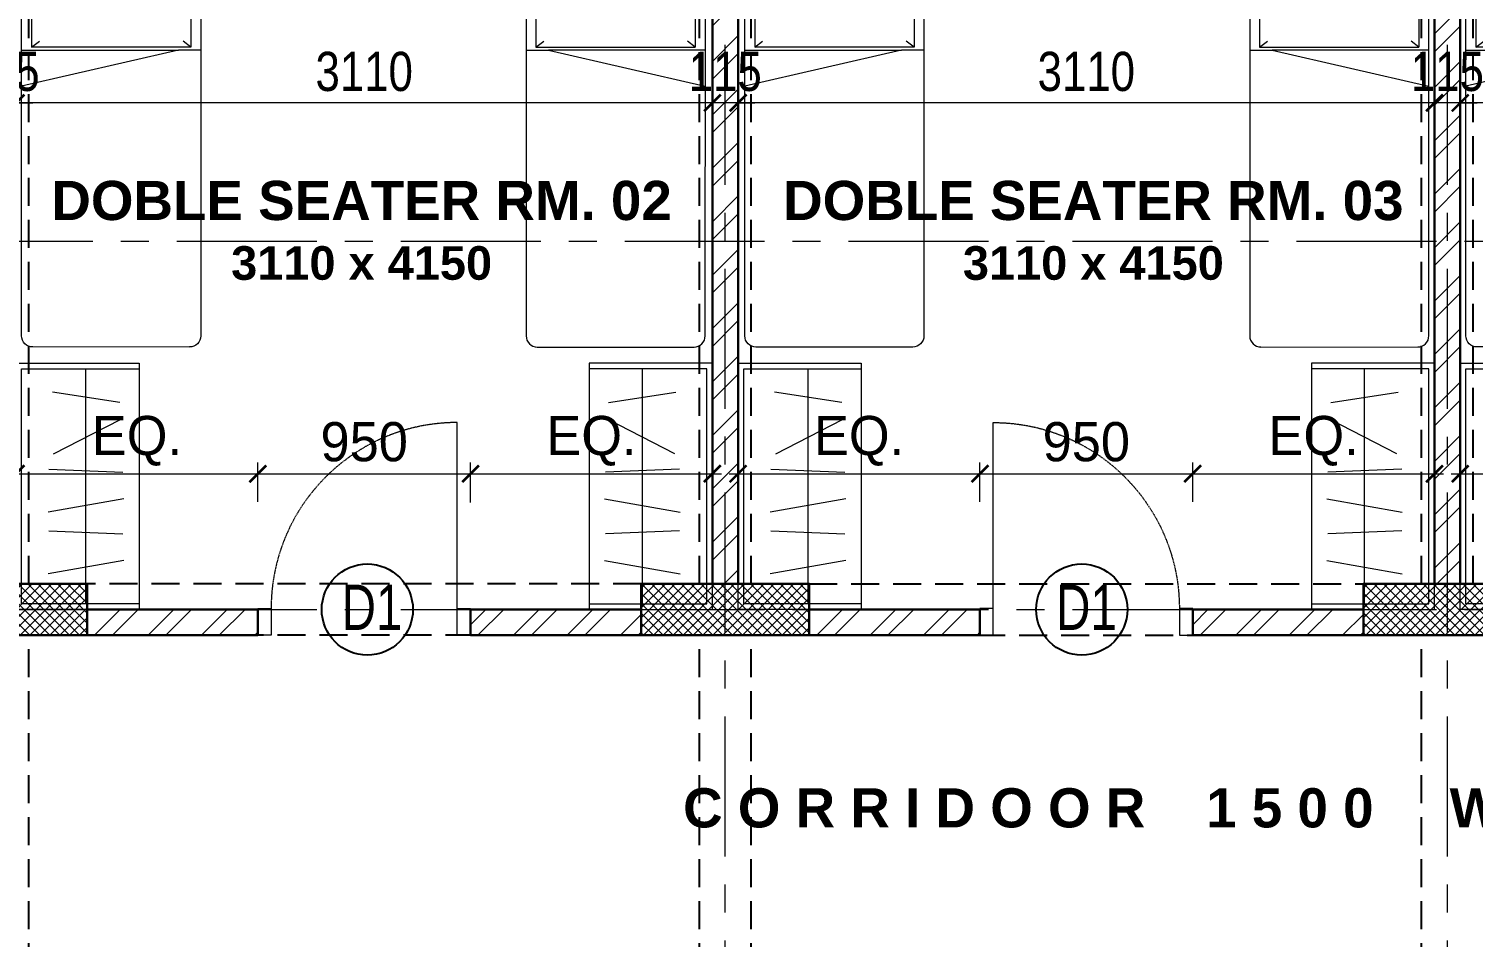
# Model space of a CAD drawing. Header units: millimetres. Extents: x -286480 to 108094, y -227925 to 10018.
# Drawn here: x -79192 to -72742, y -131929 to -127872 of the extents above; entities that cross this region are included whole.
import ezdxf

# ---------------------------------------------------------------- set-up
doc = ezdxf.new("R2010")
doc.units = ezdxf.units.MM
doc.header["$LTSCALE"] = 100
doc.header["$MEASUREMENT"] = 0
doc.header["$PDMODE"] = 67
doc.linetypes.add('CENTER', pattern=[2, 1.25, -0.25, 0.25, -0.25])
doc.linetypes.add('DASHED2', pattern=[0.375, 0.25, -0.125])
doc.layers.get('0').update_dxf_attribs({"lineweight": 25})
for name, color, linetype, lineweight in [('A-ANNO-COLUMN-HATCH', 253, 'Continuous', 9), ('A-ANNO-DOOR', 40, 'Continuous', 18), ('A-ANNO-GRID', 251, 'CENTER', 9), ('A-ANNO-TEXT', 7, 'Continuous', 25), ('A-ANNO-WALL', 1, 'Continuous', 30), ('beam', 3, 'Continuous', 20), ('dim', 7, 'Continuous', 13), ('DW-NO', 7, 'Continuous', 25), ('FURNITURE LAYOUT', 37, 'Continuous', 15), ('S-COL', 4, 'Continuous', 30), ('WALL HATCH', 24, 'Continuous', 9)]:
    doc.layers.add(name, color=color, linetype=linetype, lineweight=lineweight)
doc.styles.add('ARIAL', font='arial.ttf', dxfattribs={"width": 0.8})
doc.styles.add('CENTURY-GOTHIC', font='GOTHIC.TTF', dxfattribs={"height": 175})
doc.styles.add('SIZE', font='arial.ttf', dxfattribs={"width": 0.75, "height": 200})
doc.styles.add('Tower', font='arial.ttf', dxfattribs={"height": 250})
doc.dimstyles.new('1.125', dxfattribs={"dimtxt": 175, "dimasz": 75, "dimexe": 50, "dimexo": 50, "dimgap": 50, "dimtad": 1, "dimdec": 0, "dimrnd": 5, "dimzin": 0, "dimdsep": 46, "dimtxsty": 'CENTURY-GOTHIC', "dimblk": 'ARCHTICK', "dimcen": 5, "dimdle": 40, "dimclrd": 256, "dimclre": 8, "dimclrt": 213, "dimadec": 0, "dimazin": 0, "dimtfac": 1, "dimtdec": 0, "dimtofl": 0, "dimtmove": 2, "dimatfit": 2, "dimldrblk": 'OPEN30', "dimfxl": 80, "dimtolj": 1, "dimtzin": 0, "dimlwd": 15, "dimlwe": 9, "dimarcsym": 1})
doc.dimstyles.new('D 75', dxfattribs={"dimtxt": 175, "dimasz": 75, "dimexe": 100, "dimexo": 100, "dimgap": 50, "dimtad": 1, "dimdec": 0, "dimrnd": 5, "dimzin": 0, "dimdsep": 46, "dimtxsty": 'ARIAL', "dimblk": 'ARCHTICK', "dimcen": 0.09, "dimdle": 100, "dimclrd": 256, "dimclrt": 256, "dimadec": 0, "dimazin": 0, "dimtfac": 1, "dimtdec": 0, "dimtix": 1, "dimtofl": 0, "dimtmove": 1, "dimatfit": 3, "dimfxl": 135, "dimtolj": 1, "dimtzin": 0, "dimlwd": 9, "dimlwe": 9, "dimarcsym": 0})
pattern_1 = [(45, (-169512.16, 128468.05), (-119.32427, 119.32427), []), (45, (-169432.6, 128468.05), (-119.32427, 119.32427), [])]

# ---------------------------------------------------------------- blocks, each defined once
blk = doc.blocks.new('A$C0E3E786B-flat-1')
at = {"ltscale": 0.1}
for p, q in [((855.2, 288.7, 0), (240.1, -46.1, 0)), ((1735, -1224.8, 0), (922.8, 268.6, 0)), ((220.2, -113.9, 0), (1032.4, -1607.3, 0)), ((1444.7, -899.7, 0), (752.9, -1093.3, 0)), ((829.6, -1234.5, 0), (1444.7, -899.7, 0)), ((1500.5, -885, 0), (875.6, -1225.1, 0)), ((1532.3, -852, 0), (1444.7, -899.7, 0)), ((1500.5, -885, 0), (1482.4, -924.7, 0)), ((1701.1, -1254, 0), (1500.5, -885, 0)), ((875.6, -1225.1, 0), (918.9, -1231.4, 0)), ((1076.3, -1594.1, 0), (875.6, -1225.1, 0)), ((1076.3, -1594.1, 0), (1701.1, -1254, 0)), ((1701.1, -1254, 0), (1654.4, -1240.9, 0)), ((1100.1, -1627.4, 0), (1715.1, -1292.6, 0)), ((1076.3, -1594.1, 0), (1090.9, -1547.7, 0))]:
    blk.add_line(p, q, dxfattribs=at)
for centre, start_param, end_param in [((879, 244.7, 0), 1.628397, 3.199193), ((264, -90, 0), 3.199193, 4.76999), ((1691.3, -1248.7, 0), 0.057601, 1.628397), ((1076.2, -1583.5, 0), 4.76999, 6.340786)]:
    blk.add_ellipse(centre, major_axis=(21.3, -45.2), ratio=0.996988, start_param=start_param, end_param=end_param, dxfattribs=at)
blk = doc.blocks.new('_ArchTick')
at = {"const_width": 0.15}
blk.add_lwpolyline([(-0.5, -0.5), (0.5, 0.5)], dxfattribs=at)
blk = doc.blocks.new('*D794')
at = {"layer": 'Defpoints', "color": 0, "ltscale": 0.1, "transparency": 16777216}
for p in [(-79249.1, -128202.9), (-79249.1, -128536.4, -10.1), (-76139.1, -128536.4, -10.1)]:
    blk.add_point(p, dxfattribs=at)
at = {"layer": 'dim', "color": 0, "lineweight": 9, "ltscale": 0.1, "transparency": 16777216}
for p, q in [((-79249.1, -128436.4), (-79249.1, -128102.9)), ((-76139.1, -128436.4), (-76139.1, -128102.9))]:
    blk.add_line(p, q, dxfattribs=at)
at = {"layer": 'dim', "lineweight": 9, "ltscale": 0.1, "transparency": 16777216}
blk.add_line((-76039.1, -128202.9), (-79349.1, -128202.9), dxfattribs=at)
at = {"layer": 'dim', "lineweight": 9, "ltscale": 0.1, "transparency": 16777216, "xscale": 75, "yscale": 75, "zscale": 75, "rotation": 180}
blk.add_blockref('_ArchTick', (-79249.1, -128202.9), dxfattribs=at)
at = {"layer": 'dim', "lineweight": 9, "ltscale": 0.1, "transparency": 16777216, "xscale": 75, "yscale": 75, "zscale": 75}
blk.add_blockref('_ArchTick', (-76139.1, -128202.9), dxfattribs=at)
at = {"layer": 'dim', "ltscale": 0.1, "transparency": 16777216, "insert": (-77694.1, -128063.5), "char_height": 175, "attachment_point": 5, "style": 'ARIAL'}
blk.add_mtext('\\A1;3110', dxfattribs=at)
blk = doc.blocks.new('*D795')
at = {"layer": 'Defpoints', "color": 0, "ltscale": 0.1, "transparency": 16777216}
for p in [(-76024.1, -128202.9), (-76024.1, -128536.4, -10.1), (-72914.1, -128526.4)]:
    blk.add_point(p, dxfattribs=at)
at = {"layer": 'dim', "color": 0, "lineweight": 9, "ltscale": 0.1, "transparency": 16777216}
for p, q in [((-76024.1, -128436.4), (-76024.1, -128102.9)), ((-72914.1, -128426.4), (-72914.1, -128102.9))]:
    blk.add_line(p, q, dxfattribs=at)
at = {"layer": 'dim', "lineweight": 9, "ltscale": 0.1, "transparency": 16777216}
blk.add_line((-72814.1, -128202.9), (-76124.1, -128202.9), dxfattribs=at)
at = {"layer": 'dim', "lineweight": 9, "ltscale": 0.1, "transparency": 16777216, "xscale": 75, "yscale": 75, "zscale": 75, "rotation": 180}
blk.add_blockref('_ArchTick', (-76024.1, -128202.9), dxfattribs=at)
at = {"layer": 'dim', "lineweight": 9, "ltscale": 0.1, "transparency": 16777216, "xscale": 75, "yscale": 75, "zscale": 75}
blk.add_blockref('_ArchTick', (-72914.1, -128202.9), dxfattribs=at)
at = {"layer": 'dim', "ltscale": 0.1, "transparency": 16777216, "insert": (-74469.1, -128063.5), "char_height": 175, "attachment_point": 5, "style": 'ARIAL'}
blk.add_mtext('\\A1;3110', dxfattribs=at)
blk = doc.blocks.new('*D796')
at = {"layer": 'Defpoints', "color": 0, "ltscale": 0.1, "transparency": 16777216}
for p in [(-72799.1, -128202.9), (-72799.1, -128536.4, 5.7), (-69631.6, -128536.4, -10.1)]:
    blk.add_point(p, dxfattribs=at)
at = {"layer": 'dim', "color": 0, "lineweight": 9, "ltscale": 0.1, "transparency": 16777216}
for p, q in [((-72799.1, -128436.4), (-72799.1, -128102.9)), ((-69631.6, -128436.4), (-69631.6, -128102.9))]:
    blk.add_line(p, q, dxfattribs=at)
at = {"layer": 'dim', "lineweight": 9, "ltscale": 0.1, "transparency": 16777216}
blk.add_line((-69531.6, -128202.9), (-72899.1, -128202.9), dxfattribs=at)
at = {"layer": 'dim', "lineweight": 9, "ltscale": 0.1, "transparency": 16777216, "xscale": 75, "yscale": 75, "zscale": 75, "rotation": 180}
blk.add_blockref('_ArchTick', (-72799.1, -128202.9), dxfattribs=at)
at = {"layer": 'dim', "lineweight": 9, "ltscale": 0.1, "transparency": 16777216, "xscale": 75, "yscale": 75, "zscale": 75}
blk.add_blockref('_ArchTick', (-69631.6, -128202.9), dxfattribs=at)
at = {"layer": 'dim', "ltscale": 0.1, "transparency": 16777216, "insert": (-71215.4, -128063.5), "char_height": 175, "attachment_point": 5, "style": 'ARIAL'}
blk.add_mtext('\\A1;3170', dxfattribs=at)
blk = doc.blocks.new('*D803')
at = {"layer": 'Defpoints', "color": 0, "ltscale": 0.1, "transparency": 16777216}
for p in [(-72914.1, -128202.9), (-72914.1, -128526.4, 0), (-72799.1, -128526.4)]:
    blk.add_point(p, dxfattribs=at)
at = {"layer": 'dim', "color": 0, "lineweight": 9, "ltscale": 0.1, "transparency": 16777216}
for p, q in [((-72914.1, -128426.4), (-72914.1, -128102.9)), ((-72799.1, -128426.4), (-72799.1, -128102.9))]:
    blk.add_line(p, q, dxfattribs=at)
at = {"layer": 'dim', "lineweight": 9, "ltscale": 0.1, "transparency": 16777216}
for p, q in [((-72914.1, -128202.9), (-72989.1, -128202.9)), ((-72799.1, -128202.9), (-72724.1, -128202.9))]:
    blk.add_line(p, q, dxfattribs=at)
at = {"layer": 'dim', "lineweight": 9, "ltscale": 0.1, "transparency": 16777216, "xscale": 75, "yscale": 75, "zscale": 75}
blk.add_blockref('_ArchTick', (-72914.1, -128202.9), dxfattribs=at)
at = {"layer": 'dim', "lineweight": 9, "ltscale": 0.1, "transparency": 16777216, "xscale": 75, "yscale": 75, "zscale": 75, "rotation": 180}
blk.add_blockref('_ArchTick', (-72799.1, -128202.9), dxfattribs=at)
at = {"layer": 'dim', "ltscale": 0.1, "transparency": 16777216, "insert": (-72856.6, -128063.5), "char_height": 175, "attachment_point": 5, "style": 'ARIAL'}
blk.add_mtext('\\A1;115', dxfattribs=at)
blk = doc.blocks.new('*D804')
at = {"layer": 'Defpoints', "color": 0, "ltscale": 0.1, "transparency": 16777216}
for p in [(-76024.1, -128202.9), (-76139.1, -128526.4), (-76024.1, -128526.4, 0)]:
    blk.add_point(p, dxfattribs=at)
at = {"layer": 'dim', "color": 0, "lineweight": 9, "ltscale": 0.1, "transparency": 16777216}
for p, q in [((-76139.1, -128426.4), (-76139.1, -128102.9)), ((-76024.1, -128426.4), (-76024.1, -128102.9))]:
    blk.add_line(p, q, dxfattribs=at)
at = {"layer": 'dim', "lineweight": 9, "ltscale": 0.1, "transparency": 16777216}
for p, q in [((-76139.1, -128202.9), (-76214.1, -128202.9)), ((-76024.1, -128202.9), (-75949.1, -128202.9))]:
    blk.add_line(p, q, dxfattribs=at)
at = {"layer": 'dim', "lineweight": 9, "ltscale": 0.1, "transparency": 16777216, "xscale": 75, "yscale": 75, "zscale": 75}
blk.add_blockref('_ArchTick', (-76139.1, -128202.9), dxfattribs=at)
at = {"layer": 'dim', "lineweight": 9, "ltscale": 0.1, "transparency": 16777216, "xscale": 75, "yscale": 75, "zscale": 75, "rotation": 180}
blk.add_blockref('_ArchTick', (-76024.1, -128202.9), dxfattribs=at)
at = {"layer": 'dim', "ltscale": 0.1, "transparency": 16777216, "insert": (-76081.6, -128063.5), "char_height": 175, "attachment_point": 5, "style": 'ARIAL'}
blk.add_mtext('\\A1;115', dxfattribs=at)
blk = doc.blocks.new('*D805')
at = {"layer": 'Defpoints', "color": 0, "ltscale": 0.1, "transparency": 16777216}
for p in [(-79364.1, -128202.9), (-79364.1, -128526.4, 0), (-79249.1, -128526.4)]:
    blk.add_point(p, dxfattribs=at)
at = {"layer": 'dim', "color": 0, "lineweight": 9, "ltscale": 0.1, "transparency": 16777216}
for p, q in [((-79364.1, -128426.4), (-79364.1, -128102.9)), ((-79249.1, -128426.4), (-79249.1, -128102.9))]:
    blk.add_line(p, q, dxfattribs=at)
at = {"layer": 'dim', "lineweight": 9, "ltscale": 0.1, "transparency": 16777216}
for p, q in [((-79364.1, -128202.9), (-79439.1, -128202.9)), ((-79249.1, -128202.9), (-79174.1, -128202.9))]:
    blk.add_line(p, q, dxfattribs=at)
at = {"layer": 'dim', "lineweight": 9, "ltscale": 0.1, "transparency": 16777216, "xscale": 75, "yscale": 75, "zscale": 75}
blk.add_blockref('_ArchTick', (-79364.1, -128202.9), dxfattribs=at)
at = {"layer": 'dim', "lineweight": 9, "ltscale": 0.1, "transparency": 16777216, "xscale": 75, "yscale": 75, "zscale": 75, "rotation": 180}
blk.add_blockref('_ArchTick', (-79249.1, -128202.9), dxfattribs=at)
at = {"layer": 'dim', "ltscale": 0.1, "transparency": 16777216, "insert": (-79306.6, -128063.5), "char_height": 175, "attachment_point": 5, "style": 'ARIAL'}
blk.add_mtext('\\A1;115', dxfattribs=at)
blk = doc.blocks.new('*D842')
at = {"layer": 'Defpoints', "color": 0, "ltscale": 0.1, "transparency": 16777216}
for p in [(-78169.1, -129859.3), (-79249.1, -129919.9, -18.6), (-78169.1, -130034.9, -10.6)]:
    blk.add_point(p, dxfattribs=at)
at = {"layer": 'dim', "color": 8, "lineweight": 9, "ltscale": 0.1, "transparency": 16777216}
for p, q in [((-79249.1, -129869.9), (-79249.1, -129809.3)), ((-78169.1, -129984.9), (-78169.1, -129809.3))]:
    blk.add_line(p, q, dxfattribs=at)
at = {"layer": 'dim', "lineweight": 15, "ltscale": 0.1, "transparency": 16777216}
blk.add_line((-79289.1, -129859.3), (-78129.1, -129859.3), dxfattribs=at)
at = {"layer": 'dim', "lineweight": 15, "ltscale": 0.1, "transparency": 16777216, "xscale": 75, "yscale": 75, "zscale": 75, "rotation": 180}
blk.add_blockref('_ArchTick', (-79249.1, -129859.3), dxfattribs=at)
at = {"layer": 'dim', "lineweight": 15, "ltscale": 0.1, "transparency": 16777216, "xscale": 75, "yscale": 75, "zscale": 75}
blk.add_blockref('_ArchTick', (-78169.1, -129859.3), dxfattribs=at)
at = {"layer": 'dim', "color": 213, "ltscale": 0.1, "transparency": 16777216, "insert": (-78709.1, -129712.7), "char_height": 175, "attachment_point": 5, "style": 'CENTURY-GOTHIC'}
blk.add_mtext('\\A1;EQ.', dxfattribs=at)
blk = doc.blocks.new('_Open30')
at = {"color": 0, "linetype": 'ByBlock', "lineweight": -2}
for p, q in [((-1, 0.268), (0, 0)), ((0, 0), (-1, -0.268)), ((0, 0), (-1, 0))]:
    blk.add_line(p, q, dxfattribs=at)
blk = doc.blocks.new('*D843')
at = {"layer": 'Defpoints', "color": 0, "ltscale": 0.1, "transparency": 16777216}
for p in [(-77219.1, -129859.3), (-78169.1, -130034.9, -10.6), (-77219.1, -130037.4, -10.5)]:
    blk.add_point(p, dxfattribs=at)
at = {"layer": 'dim', "color": 8, "lineweight": 9, "ltscale": 0.1, "transparency": 16777216}
for p, q in [((-78169.1, -129984.9), (-78169.1, -129809.3)), ((-77219.1, -129987.4), (-77219.1, -129809.3))]:
    blk.add_line(p, q, dxfattribs=at)
at = {"layer": 'dim', "lineweight": 15, "ltscale": 0.1, "transparency": 16777216}
blk.add_line((-78209.1, -129859.3), (-77179.1, -129859.3), dxfattribs=at)
at = {"layer": 'dim', "lineweight": 15, "ltscale": 0.1, "transparency": 16777216, "xscale": 75, "yscale": 75, "zscale": 75, "rotation": 180}
blk.add_blockref('_ArchTick', (-78169.1, -129859.3), dxfattribs=at)
at = {"layer": 'dim', "lineweight": 15, "ltscale": 0.1, "transparency": 16777216, "xscale": 75, "yscale": 75, "zscale": 75}
blk.add_blockref('_ArchTick', (-77219.1, -129859.3), dxfattribs=at)
at = {"layer": 'dim', "color": 213, "ltscale": 0.1, "transparency": 16777216, "insert": (-77694.1, -129717.4), "char_height": 175, "attachment_point": 5, "style": 'CENTURY-GOTHIC'}
blk.add_mtext('\\A1;950', dxfattribs=at)
blk = doc.blocks.new('*D844')
at = {"layer": 'Defpoints', "color": 0, "ltscale": 0.1, "transparency": 16777216}
for p in [(-76139.1, -129859.3), (-77219.1, -130037.4, -10.5), (-76139.1, -130034.9, -6.7)]:
    blk.add_point(p, dxfattribs=at)
at = {"layer": 'dim', "color": 8, "lineweight": 9, "ltscale": 0.1, "transparency": 16777216}
for p, q in [((-77219.1, -129987.4), (-77219.1, -129809.3)), ((-76139.1, -129984.9), (-76139.1, -129809.3))]:
    blk.add_line(p, q, dxfattribs=at)
at = {"layer": 'dim', "lineweight": 15, "ltscale": 0.1, "transparency": 16777216}
blk.add_line((-77259.1, -129859.3), (-76099.1, -129859.3), dxfattribs=at)
at = {"layer": 'dim', "lineweight": 15, "ltscale": 0.1, "transparency": 16777216, "xscale": 75, "yscale": 75, "zscale": 75, "rotation": 180}
blk.add_blockref('_ArchTick', (-77219.1, -129859.3), dxfattribs=at)
at = {"layer": 'dim', "lineweight": 15, "ltscale": 0.1, "transparency": 16777216, "xscale": 75, "yscale": 75, "zscale": 75}
blk.add_blockref('_ArchTick', (-76139.1, -129859.3), dxfattribs=at)
at = {"layer": 'dim', "color": 213, "ltscale": 0.1, "transparency": 16777216, "insert": (-76679.1, -129712.7), "char_height": 175, "attachment_point": 5, "style": 'CENTURY-GOTHIC'}
blk.add_mtext('\\A1;EQ.', dxfattribs=at)
blk = doc.blocks.new('*D845')
at = {"layer": 'Defpoints', "color": 0, "ltscale": 0.1, "transparency": 16777216}
for p in [(-74944.1, -129859.3), (-76024.1, -129919.9, -18.6), (-74944.1, -130034.9, -6.7)]:
    blk.add_point(p, dxfattribs=at)
at = {"layer": 'dim', "color": 8, "lineweight": 9, "ltscale": 0.1, "transparency": 16777216}
for p, q in [((-76024.1, -129869.9), (-76024.1, -129809.3)), ((-74944.1, -129984.9), (-74944.1, -129809.3))]:
    blk.add_line(p, q, dxfattribs=at)
at = {"layer": 'dim', "lineweight": 15, "ltscale": 0.1, "transparency": 16777216}
blk.add_line((-76064.1, -129859.3), (-74904.1, -129859.3), dxfattribs=at)
at = {"layer": 'dim', "lineweight": 15, "ltscale": 0.1, "transparency": 16777216, "xscale": 75, "yscale": 75, "zscale": 75, "rotation": 180}
blk.add_blockref('_ArchTick', (-76024.1, -129859.3), dxfattribs=at)
at = {"layer": 'dim', "lineweight": 15, "ltscale": 0.1, "transparency": 16777216, "xscale": 75, "yscale": 75, "zscale": 75}
blk.add_blockref('_ArchTick', (-74944.1, -129859.3), dxfattribs=at)
at = {"layer": 'dim', "color": 213, "ltscale": 0.1, "transparency": 16777216, "insert": (-75484.1, -129712.7), "char_height": 175, "attachment_point": 5, "style": 'CENTURY-GOTHIC'}
blk.add_mtext('\\A1;EQ.', dxfattribs=at)
blk = doc.blocks.new('*D846')
at = {"layer": 'Defpoints', "color": 0, "ltscale": 0.1, "transparency": 16777216}
for p in [(-73994.1, -129859.3), (-74944.1, -130034.9, -6.7), (-73994.1, -130034.9, -6.7)]:
    blk.add_point(p, dxfattribs=at)
at = {"layer": 'dim', "color": 8, "lineweight": 9, "ltscale": 0.1, "transparency": 16777216}
for p, q in [((-74944.1, -129984.9), (-74944.1, -129809.3)), ((-73994.1, -129984.9), (-73994.1, -129809.3))]:
    blk.add_line(p, q, dxfattribs=at)
at = {"layer": 'dim', "lineweight": 15, "ltscale": 0.1, "transparency": 16777216}
blk.add_line((-74984.1, -129859.3), (-73954.1, -129859.3), dxfattribs=at)
at = {"layer": 'dim', "lineweight": 15, "ltscale": 0.1, "transparency": 16777216, "xscale": 75, "yscale": 75, "zscale": 75, "rotation": 180}
blk.add_blockref('_ArchTick', (-74944.1, -129859.3), dxfattribs=at)
at = {"layer": 'dim', "lineweight": 15, "ltscale": 0.1, "transparency": 16777216, "xscale": 75, "yscale": 75, "zscale": 75}
blk.add_blockref('_ArchTick', (-73994.1, -129859.3), dxfattribs=at)
at = {"layer": 'dim', "color": 213, "ltscale": 0.1, "transparency": 16777216, "insert": (-74469.1, -129717.4), "char_height": 175, "attachment_point": 5, "style": 'CENTURY-GOTHIC'}
blk.add_mtext('\\A1;950', dxfattribs=at)
blk = doc.blocks.new('*D847')
at = {"layer": 'Defpoints', "color": 0, "ltscale": 0.1, "transparency": 16777216}
for p in [(-71719.1, -129859.3), (-72799.1, -129919.9, -18.6), (-71719.1, -130034.9, -4.9)]:
    blk.add_point(p, dxfattribs=at)
at = {"layer": 'dim', "color": 8, "lineweight": 9, "ltscale": 0.1, "transparency": 16777216}
for p, q in [((-72799.1, -129869.9), (-72799.1, -129809.3)), ((-71719.1, -129984.9), (-71719.1, -129809.3))]:
    blk.add_line(p, q, dxfattribs=at)
at = {"layer": 'dim', "lineweight": 15, "ltscale": 0.1, "transparency": 16777216}
blk.add_line((-72839.1, -129859.3), (-71679.1, -129859.3), dxfattribs=at)
at = {"layer": 'dim', "lineweight": 15, "ltscale": 0.1, "transparency": 16777216, "xscale": 75, "yscale": 75, "zscale": 75, "rotation": 180}
blk.add_blockref('_ArchTick', (-72799.1, -129859.3), dxfattribs=at)
at = {"layer": 'dim', "lineweight": 15, "ltscale": 0.1, "transparency": 16777216, "xscale": 75, "yscale": 75, "zscale": 75}
blk.add_blockref('_ArchTick', (-71719.1, -129859.3), dxfattribs=at)
at = {"layer": 'dim', "color": 213, "ltscale": 0.1, "transparency": 16777216, "insert": (-72259.1, -129712.7), "char_height": 175, "attachment_point": 5, "style": 'CENTURY-GOTHIC'}
blk.add_mtext('\\A1;EQ.', dxfattribs=at)
blk = doc.blocks.new('*D850')
at = {"layer": 'Defpoints', "color": 0, "ltscale": 0.1, "transparency": 16777216}
for p in [(-72914.1, -129859.3), (-72914.1, -129919.9, -18.6), (-73994.1, -130034.9, -6.7)]:
    blk.add_point(p, dxfattribs=at)
at = {"layer": 'dim', "color": 8, "lineweight": 9, "ltscale": 0.1, "transparency": 16777216}
for p, q in [((-73994.1, -129984.9), (-73994.1, -129809.3)), ((-72914.1, -129869.9), (-72914.1, -129809.3))]:
    blk.add_line(p, q, dxfattribs=at)
at = {"layer": 'dim', "lineweight": 15, "ltscale": 0.1, "transparency": 16777216}
blk.add_line((-74034.1, -129859.3), (-72874.1, -129859.3), dxfattribs=at)
at = {"layer": 'dim', "lineweight": 15, "ltscale": 0.1, "transparency": 16777216, "xscale": 75, "yscale": 75, "zscale": 75, "rotation": 180}
blk.add_blockref('_ArchTick', (-73994.1, -129859.3), dxfattribs=at)
at = {"layer": 'dim', "lineweight": 15, "ltscale": 0.1, "transparency": 16777216, "xscale": 75, "yscale": 75, "zscale": 75}
blk.add_blockref('_ArchTick', (-72914.1, -129859.3), dxfattribs=at)
at = {"layer": 'dim', "color": 213, "ltscale": 0.1, "transparency": 16777216, "insert": (-73454.1, -129712.7), "char_height": 175, "attachment_point": 5, "style": 'CENTURY-GOTHIC'}
blk.add_mtext('\\A1;EQ.', dxfattribs=at)
blk = doc.blocks.new('door-700')
at = {"linetype": 'Continuous'}
for p, q in [((-50, 100), (-50, 800)), ((-800, 100), (-800, 0)), ((0, 100), (0, 0))]:
    blk.add_line(p, q, dxfattribs=at)
at = {"linetype": 'DASHED2', "ltscale": 0.1}
blk.add_arc((-50, 100), 700, 90, 180, dxfattribs=at)
at = {"linetype": 'Continuous'}
for points in [[(-750, 0), (-800, 0), (-800, 100), (-750, 100)], [(0, 0), (-50, 0), (-50, 100), (0, 100)]]:
    blk.add_3dface(points, dxfattribs=at)
blk = doc.blocks.new('cb')
at = {"layer": 'FURNITURE LAYOUT', "ltscale": 0.1, "extrusion": (-0.008908, -0.002858, 0.999956)}
for p, q in [((-25800.7, -129393.6, 17.8), (-25800.7, -130443.6, 14.8)), ((-25632.1, -129587.2, 18.8), (-25969.4, -129527.9, 16)), ((-25967, -129720.4, 15.4), (-25636.4, -129706.4, 18.4)), ((-25632.1, -129862.6, 18), (-25969.4, -129803.2, 15.2)), ((-25967, -129995.7, 14.6), (-25636.4, -129981.8, 17.6)), ((-25945.4, -130063.9, 14.6), (-25647.1, -130217, 16.9)), ((-25649.6, -130293.4, 16.6), (-25950.5, -130338.9, 13.8))]:
    blk.add_line(p, q, dxfattribs=at)
at = {"layer": 'FURNITURE LAYOUT', "ltscale": 0.1, "extrusion": (-0.008908, -0.002858, 0.999956), "elevation": 617.5}
blk.add_lwpolyline([(-26112, -129367.4), (-26112.1, -130467.4), (-25562.1, -130467.4), (-25562, -129367.4)], close=True, dxfattribs=at)
blk.add_lwpolyline([(-25562, -129392.4), (-26087, -129392.4), (-26087.1, -130442.4), (-25562.1, -130442.4)], dxfattribs=at)

msp = doc.modelspace()

# ---------------------------------------------------------------- hatches: boundary and pattern name
at = {"layer": 'A-ANNO-COLUMN-HATCH', "lineweight": 9, "ltscale": 0.1}
h = msp.add_hatch(dxfattribs=at)
h.set_pattern_fill('ANSI37', color=256, scale=250)
h.set_pattern_definition([(45, (-189429.047, -163836.948), (-22.097087, 22.097087), []), (135, (-189429.047, -163836.948), (-22.097087, -22.097087), [])])
h.paths.add_polyline_path([(-78931.6, -130580.8), (-79681.6, -130580.8), (-79681.6, -130350.8), (-78931.6, -130350.8)])
h = msp.add_hatch(dxfattribs=at)
h.set_pattern_fill('ANSI37', color=256, scale=250)
h.set_pattern_definition([(45, (-189429.047, -163836.948), (-22.097087, 22.097087), []), (135, (-189429.047, -163836.948), (-22.097087, -22.097087), [])])
h.paths.add_polyline_path([(-75706.6, -130580.8), (-76456.6, -130580.8), (-76456.6, -130350.8), (-75706.6, -130350.8)])
h = msp.add_hatch(dxfattribs=at)
h.set_pattern_fill('ANSI37', color=256, scale=250)
h.set_pattern_definition([(45, (-189429.047, -163836.948), (-22.097087, 22.097087), []), (135, (-189429.047, -163836.948), (-22.097087, -22.097087), [])])
h.paths.add_polyline_path([(-72481.6, -130580.8), (-73231.6, -130580.8), (-73231.6, -130350.8), (-72481.6, -130350.8)])
at = {"layer": 'WALL HATCH', "ltscale": 0.1}
h = msp.add_hatch(dxfattribs=at)
h.set_pattern_fill('ANSI32', color=256, scale=450, style=0)
h.set_pattern_definition(pattern_1)
h.paths.add_polyline_path([(-76139.1, -127365.8), (-76024.1, -127365.8), (-76024.1, -130350.8), (-76139.1, -130350.8)])
h = msp.add_hatch(dxfattribs=at)
h.set_pattern_fill('ANSI32', color=256, scale=450, style=0)
h.set_pattern_definition(pattern_1)
h.paths.add_polyline_path([(-72914.1, -127365.8), (-72799.1, -127365.8), (-72799.1, -130350.8), (-72914.1, -130350.8)])
h = msp.add_hatch(dxfattribs=at)
h.set_pattern_fill('ANSI32', color=256, scale=450, style=0)
h.set_pattern_definition([(45, (-70930.64, -26915.17), (-119.32427, 119.32427), []), (45, (-70851.09, -26915.17), (-119.32427, 119.32427), [])])
h.paths.add_polyline_path([(-78169.1, -130465.8), (-78169.1, -130580.8), (-78931.6, -130580.8), (-78931.6, -130465.8)])
h = msp.add_hatch(dxfattribs=at)
h.set_pattern_fill('ANSI32', color=256, scale=450, style=0)
h.set_pattern_definition([(45, (-69298.02, -26915.16), (-119.32427, 119.32427), []), (45, (-69218.47, -26915.16), (-119.32427, 119.32427), [])])
h.paths.add_polyline_path([(-77219.1, -130580.8), (-77219.1, -130465.8), (-76456.6, -130465.8), (-76456.6, -130580.8)])
h = msp.add_hatch(dxfattribs=at)
h.set_pattern_fill('ANSI32', color=256, scale=450, style=0)
h.set_pattern_definition([(45, (-67705.64, -26915.17), (-119.32427, 119.32427), []), (45, (-67626.09, -26915.17), (-119.32427, 119.32427), [])])
h.paths.add_polyline_path([(-75706.6, -130580.8), (-75706.6, -130465.8), (-74944.1, -130465.8), (-74944.1, -130580.8)])
h = msp.add_hatch(dxfattribs=at)
h.set_pattern_fill('ANSI32', color=256, scale=450, style=0)
h.set_pattern_definition([(45, (-66073.02, -26915.16), (-119.32427, 119.32427), []), (45, (-65993.47, -26915.16), (-119.32427, 119.32427), [])])
h.paths.add_polyline_path([(-73231.6, -130465.8), (-73994.1, -130465.9), (-73994.1, -130580.9), (-73231.6, -130580.8)])

# ---------------------------------------------------------------- linework, layer by layer
at = {"layer": 'A-ANNO-GRID', "color": 54, "ltscale": 5}
for p, q in [((-76081.6, -140568.7, -19.6), (-76081.6, -124318, -19.6)), ((-72856.6, -140568.8, -19.6), (-72856.6, -124302, -19.6)), ((-83530.6, -128820.8, 98.4), (-57703.4, -128820.8, 98.4))]:
    msp.add_line(p, q, dxfattribs=at)
at = {"layer": 'A-ANNO-GRID', "color": 6, "ltscale": 5}
msp.add_line((-83530.6, -130465.8, 12.8), (-57703.4, -130465.8, 12.8), dxfattribs=at)
at = {"layer": 'A-ANNO-WALL', "ltscale": 0.1, "extrusion": (-5.90536e-11, -0.002858, 0.999996)}
for p, q in [((-76139.1, -127365.8, 22), (-76139.1, -130350.8, 13.5)), ((-72914.1, -127365.8, 27.8), (-72914.1, -130350.8, 19.2)), ((-78169.1, -130465.8, 13.2), (-78931.6, -130465.8, 13.2)), ((-78169.1, -130580.8, 15.6), (-78169.1, -130465.8, 15.9)), ((-76456.6, -130465.8, 13.2), (-77219.1, -130465.8, 13.2)), ((-77219.1, -130580.8, 15.7), (-77219.1, -130465.8, 16.1)), ((-78169.1, -130580.8, 11.8), (-78931.6, -130580.8, -19.6)), ((-76456.6, -130580.8, 12.8), (-77219.1, -130580.8, 12.8))]:
    msp.add_line(p, q, dxfattribs=at)
at = {"layer": 'A-ANNO-WALL', "ltscale": 0.1, "extrusion": (5.90536e-11, -0.002858, 0.999996)}
for p, q in [((-76024.1, -127365.8, 22), (-76024.1, -130350.8, 13.5)), ((-72799.1, -127365.8, 27.8), (-72799.1, -130350.8, 19.2)), ((-75706.6, -130465.8, 13.6), (-74944.1, -130465.8, 19.8)), ((-74944.1, -130580.8, 19.5), (-74944.1, -130465.8, 19.8)), ((-73994.1, -130465.8, 19.8), (-73231.6, -130465.8, -19.6)), ((-73994.1, -130580.8, 19.5), (-73994.1, -130465.8, 19.8)), ((-75706.6, -130580.8, 13.3), (-74944.1, -130580.8, 19.5)), ((-73994.1, -130580.8, 19.5), (-73231.6, -130580.8, -19.9))]:
    msp.add_line(p, q, dxfattribs=at)
at = {"layer": 'beam', "linetype": 'DASHED2', "lineweight": -2, "ltscale": 5, "extrusion": (-5.90536e-11, -0.002858, 0.999996)}
for p, q in [((-76456.6, -130350.9, 12.8), (-78931.6, -130350.9, 12.8)), ((-76456.6, -130580.9, 12.8), (-78931.6, -130580.9, 12.8))]:
    msp.add_line(p, q, dxfattribs=at)
at = {"layer": 'beam', "linetype": 'DASHED2', "lineweight": -2, "ltscale": 5, "extrusion": (5.90536e-11, -0.002858, 0.999996)}
for p, q in [((-75706.6, -130350.9, 12.8), (-73231.6, -130350.9, 12.8)), ((-75706.6, -130580.9, 12.8), (-73231.6, -130580.9, 12.8))]:
    msp.add_line(p, q, dxfattribs=at)
at = {"layer": 'beam', "linetype": 'DASHED2', "lineweight": -2, "ltscale": 5, "elevation": 12.8}
for points in [[(-79191.6, -130350.9), (-79191.6, -126840.9)], [(-76196.6, -130350.9), (-76196.6, -126840.9)], [(-75966.6, -130350.9), (-75966.6, -126840.9)], [(-72971.6, -130350.9), (-72971.6, -126840.9)], [(-72741.6, -130350.9), (-72741.6, -126840.8)], [(-79191.6, -132080.9), (-79191.6, -130580.9)], [(-76196.6, -132080.9), (-76196.6, -130580.9)], [(-75966.6, -132080.9), (-75966.6, -130580.9)], [(-72971.6, -132080.9), (-72971.6, -130580.9)]]:
    msp.add_lwpolyline(points, dxfattribs=at)
at = {"layer": 'DW-NO', "color": 51}
for centre in [(-77680.1, -130465.9, 472.1), (-74489.4, -130465.9, 282.4)]:
    msp.add_circle(centre, 203.6, dxfattribs=at)
at = {"layer": 'S-COL', "ltscale": 0.1, "elevation": -19.6}
for points in [[(-78931.6, -130580.8), (-79681.6, -130580.8), (-79681.6, -130350.8), (-78931.6, -130350.8)], [(-75706.6, -130580.8), (-76456.6, -130580.8), (-76456.6, -130350.8), (-75706.6, -130350.8)], [(-72481.6, -130580.8), (-73231.6, -130580.8), (-73231.6, -130350.8), (-72481.6, -130350.8)]]:
    msp.add_lwpolyline(points, close=True, dxfattribs=at)

# ---------------------------------------------------------------- block references
at = {"layer": 'A-ANNO-DOOR', "extrusion": (-5.90536e-11, -0.002858, 0.999996), "xscale": 1.187500030388742, "yscale": 1.187500030388742, "zscale": 1.187500030388742}
msp.add_blockref('door-700', (-77219.1, -130580.1, 388.8), dxfattribs=at)
at = {"layer": 'A-ANNO-DOOR', "extrusion": (5.90536e-11, -0.002858, 0.999996), "xscale": -1.187500030388742, "yscale": 1.187500030388742, "zscale": 1.187500030388742}
msp.add_blockref('door-700', (-74944.1, -130580.1, 392.9), dxfattribs=at)
at = {"layer": 'FURNITURE LAYOUT', "ltscale": 0.1, "extrusion": (-5.3212e-11, -0.002858, 0.999996), "zscale": -1, "rotation": 151.4407747083502}
for p in [(-79250.6, -129448, 386), (-76032.1, -129448, 386)]:
    msp.add_blockref('A$C0E3E786B-flat-1', p, dxfattribs=at)
at = {"layer": 'FURNITURE LAYOUT', "ltscale": 0.1, "extrusion": (0.000249617, 0.002858, -0.999996), "rotation": 151.447203188665}
for p in [(79363, -129447.8, -405.4), (72913, -129447.8, -403.8)]:
    msp.add_blockref('A$C0E3E786B-flat-1', p, dxfattribs=at)
at = {"layer": 'FURNITURE LAYOUT', "ltscale": 0.1, "extrusion": (5.3212e-11, -0.002858, 0.999996), "xscale": -1, "zscale": -1, "rotation": 208.5592252917924}
msp.add_blockref('A$C0E3E786B-flat-1', (-76133.3, -129448, 386), dxfattribs=at)
at = {"layer": 'FURNITURE LAYOUT', "ltscale": 0.1, "extrusion": (-0.000249617, 0.002858, -0.999996), "xscale": -1, "rotation": 208.5527968111924}
msp.add_blockref('A$C0E3E786B-flat-1', (72800.2, -129447.9, -367.5), dxfattribs=at)
at = {"layer": 'FURNITURE LAYOUT', "xscale": -1, "rotation": 180}
for p in [(-53135.9, -259834.4, 4.3), (-49910.9, -259834.4, 4.3), (-46685.9, -259834.4, 9.9)]:
    msp.add_blockref('cb', p, dxfattribs=at)
at = {"layer": 'FURNITURE LAYOUT', "rotation": 180}
for p in [(-102252.3, -259834.4, 4), (-99027.3, -259834.4, 9.9)]:
    msp.add_blockref('cb', p, dxfattribs=at)

# ---------------------------------------------------------------- texts
at = {"layer": 'A-ANNO-TEXT', "char_height": 150, "attachment_point": 5, "style": 'Tower'}
for s, insert, width in [('{\\fArial|b1|i0|c0|p34;\\H1.1667x;DOBLE SEATER RM. 02\\P\\H0.85714x;3110 x 4150}', (-77705.7, -128773.3, 24.4), 2908.602), ('{\\fArial|b1|i0|c0|p34;\\H1.1667x;DOBLE SEATER RM. 03\\P\\H0.85714x;3110 x 4150}', (-74437.7, -128773.3, 24.4), 2908.602), ('{\\fArial|b1|i0|c0|p34;\\H1.1667x;C O R R I D O O R    1 5 0 0     W I D E }', (-74137.3, -131352.9, 24.4), 4500)]:
    msp.add_mtext(s, dxfattribs=dict(at, insert=insert, width=width))
at = {"layer": 'DW-NO', "color": 51, "style": 'SIZE', "width": 0.75}
for p in [(-77794.9, -130557.1, 472.1), (-74604.2, -130557.1, 282.4)]:
    msp.add_text('D1', height=202.67, dxfattribs=at).set_placement(p)

# ---------------------------------------------------------------- dimensions: what is measured, and where the dimension line sits
at = {"layer": 'dim', "ltscale": 0.1}
for base, p1, p2, picture, middle in [((-79364.1, -128202.9, 28.7), (-79249.1, -128526.4, 28.7), (-79364.1, -128526.4, 28.7), '*D805', (-79306.6, -128063.5, 28.7)), ((-72914.1, -128202.9, 28.7), (-72799.1, -128526.4, 28.7), (-72914.1, -128526.4, 28.7), '*D803', (-72856.6, -128063.5, 28.7))]:
    dim = msp.add_linear_dim(base=base, p1=p1, p2=p2, dimstyle='D 75', dxfattribs=at)
    dim.commit()
    dim.dimension.update_dxf_attribs({"geometry": picture, "text_midpoint": middle})
for base, p1, p2, dimstyle, picture, middle in [((-79249.1, -128202.9, 28.7), (-76139.1, -128536.4, 18.7), (-79249.1, -128536.4, 18.7), 'D 75', '*D794', (-77694.1, -128063.5, 28.7)), ((-76024.1, -128202.9, 28.7), (-76139.1, -128526.4, 28.7), (-76024.1, -128526.4, 28.7), 'D 75', '*D804', (-76081.6, -128063.5, 28.7)), ((-76024.1, -128202.9, 28.7), (-72914.1, -128526.4, 28.7), (-76024.1, -128536.4, 18.7), 'D 75', '*D795', (-74469.1, -128063.5, 28.7)), ((-72799.10849, -128202.87365, 18.6935), (-69631.60848, -128536.37344, 8.61575), (-72799.10849, -128536.41856, 24.40481), 'D 75', '*D796', (-71215.35849, -128063.46369, 18.6935)), ((-77219.1, -129859.3, 26.3), (-78169.1, -130034.9, 15.7), (-77219.1, -130037.4, 15.8), '1.125', '*D843', (-77694.1, -129717.4, 26.3)), ((-73994.1, -129859.3, 26.3), (-74944.1, -130034.9, 19.6), (-73994.1, -130034.9, 19.6), '1.125', '*D846', (-74469.1, -129717.4, 26.3))]:
    dim = msp.add_linear_dim(base=base, p1=p1, p2=p2, angle=180, dimstyle=dimstyle, dxfattribs=at)
    dim.commit()
    dim.dimension.update_dxf_attribs({"geometry": picture, "text_midpoint": middle})
for base, p1, p2, picture, middle in [((-78169.1, -129859.3, 26.3), (-79249.1, -129919.9, 7.7), (-78169.1, -130034.9, 15.7), '*D842', (-78709.1, -129712.7, 26.3)), ((-76139.1, -129859.3, 26.3), (-77219.1, -130037.4, 15.8), (-76139.1, -130034.9, 19.6), '*D844', (-76679.1, -129712.7, 26.3)), ((-74944.1, -129859.3, 26.3), (-76024.1, -129919.9, 7.7), (-74944.1, -130034.9, 19.6), '*D845', (-75484.1, -129712.7, 26.3)), ((-72914.1, -129859.3, 26.3), (-73994.1, -130034.9, 19.6), (-72914.1, -129919.9, 7.7), '*D850', (-73454.1, -129712.7, 26.3)), ((-71719.1, -129859.3, 26.3), (-72799.1, -129919.9, 7.7), (-71719.1, -130034.9, 21.4), '*D847', (-72259.1, -129712.7, 26.3))]:
    dim = msp.add_linear_dim(base=base, p1=p1, p2=p2, angle=180, text='EQ.', dimstyle='1.125', dxfattribs=at)
    dim.commit()
    dim.dimension.update_dxf_attribs({"geometry": picture, "text_midpoint": middle})

doc.saveas('drawing.dxf')
